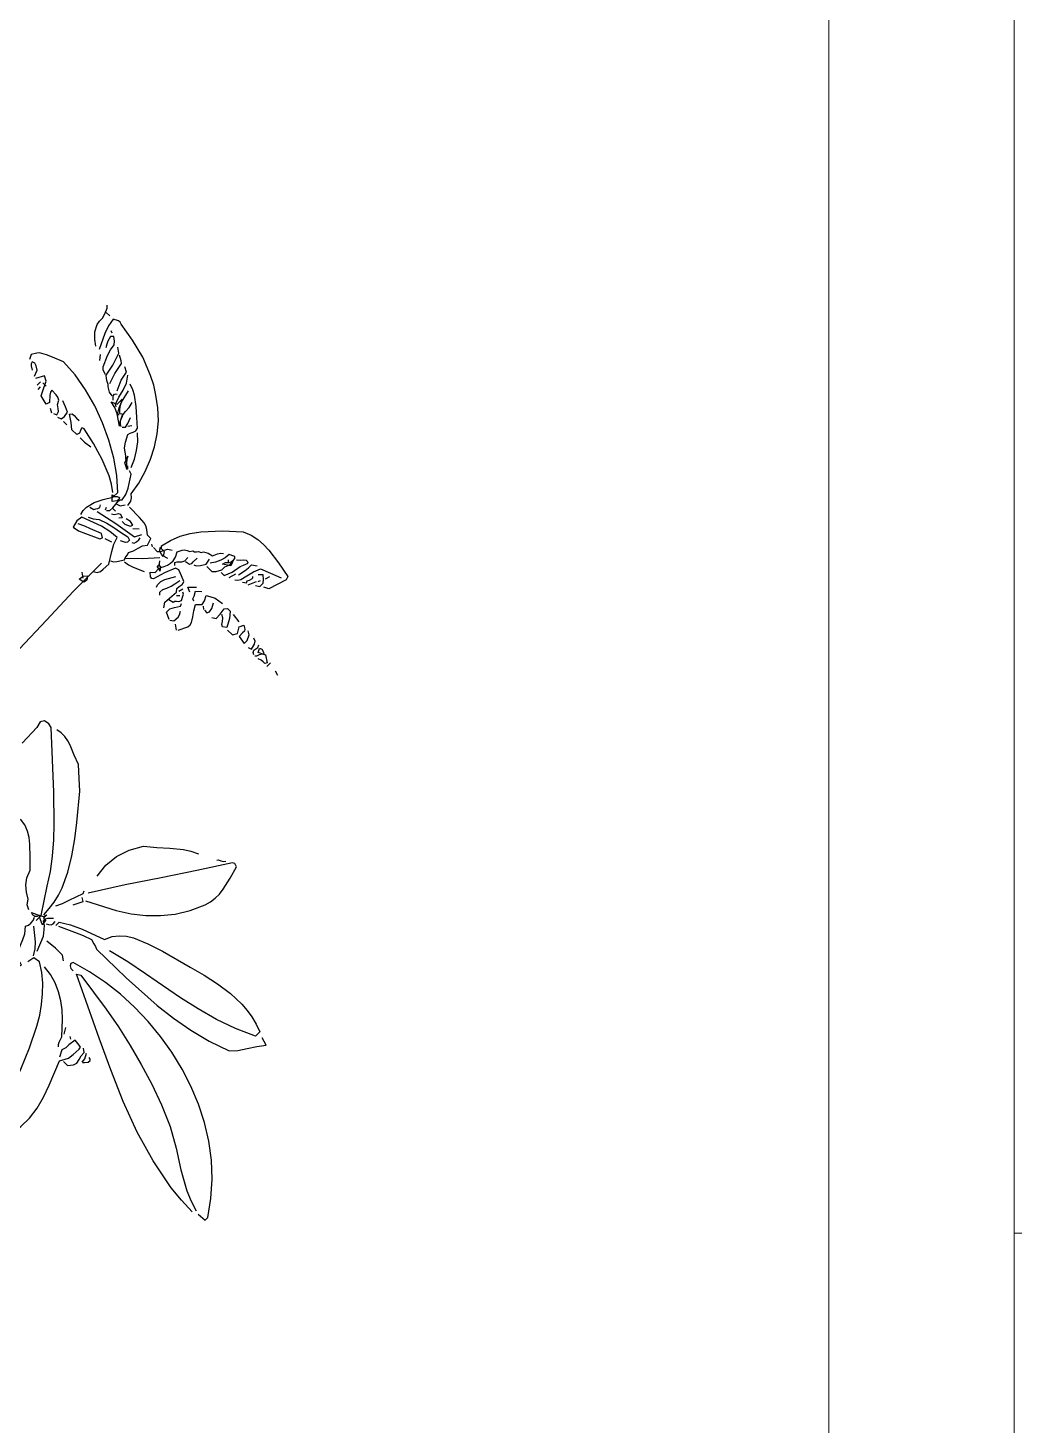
# Model space of a CAD drawing. Header units: inches. Extents: x 70 to 1974, y -315 to 363.
# Drawn here: x 908.467 to 908.999, y 212.662 to 213.416 of the extents above; entities that cross this region are included whole.
import ezdxf

# ---------------------------------------------------------------- set-up
doc = ezdxf.new("R2010")
doc.units = ezdxf.units.IN
doc.header["$MEASUREMENT"] = 0
doc.layers.add('DERAKHT', color=56, linetype='Continuous', lineweight=9)
doc.layers.add('PDF_stair-open-win', color=7, linetype='Continuous', true_color=0x6d6d6d)
doc.layers.add('Tree', color=91, linetype='Continuous')

# ---------------------------------------------------------------- blocks, each defined once
blk = doc.blocks.new('P057')
at = {"layer": 'Tree', "linetype": 'Continuous'}
for points in [[(-0.072, 0.9721), (-0.0774, 0.9762), (-0.0825, 0.9814), (-0.086, 0.9881), (-0.0869, 0.992), (-0.0869, 0.9961), (-0.0882, 1.0009), (-0.0904, 1.0064), (-0.0925, 1.0086)], [(-0.0882, 1.0029), (-0.0835, 1.0029)], [(0.0609, 0.8838), (0.0597, 0.8889), (0.058, 0.8918), (0.055, 0.8942), (0.0529, 0.9069), (0.0492, 0.9194), (0.0444, 0.9317), (0.0385, 0.9432), (0.0313, 0.9539), (0.0232, 0.9638), (0.0139, 0.9725), (0.0036, 0.9799), (-0.0047, 0.9852), (-0.0136, 0.9898), (-0.0318, 0.997), (-0.0507, 1.0019), (-0.0697, 1.0051), (-0.0716, 1.0057), (-0.0738, 1.0054), (-0.0789, 1.0029), (-0.0773, 0.9951), (-0.0745, 0.9871), (-0.0674, 0.9721)], [(-0.0697, 0.9926), (-0.072, 0.9936)], [(-0.0457, 0.9593), (-0.0502, 0.9606), (-0.0526, 0.9628), (-0.0574, 0.9738), (-0.0595, 0.9798), (-0.0604, 0.9858), (-0.0626, 0.9887), (-0.0664, 0.9914), (-0.0685, 0.9892), (-0.0671, 0.984), (-0.0659, 0.9811), (-0.0639, 0.9778)], [(-0.0261, 0.949), (-0.0305, 0.9498), (-0.0354, 0.9525), (-0.0368, 0.9542), (-0.0395, 0.9555), (-0.0422, 0.9573), (-0.0446, 0.9593), (-0.047, 0.9709), (-0.0514, 0.9833), (-0.056, 0.9868)], [(-0.0364, 0.9559), (-0.0398, 0.9664), (-0.0422, 0.9778), (-0.0444, 0.9796), (-0.0492, 0.9824)], [(-0.0261, 0.9559), (-0.0307, 0.9661), (-0.0329, 0.9754), (-0.0376, 0.9778)], [(-0.0158, 0.9443), (-0.0182, 0.9456), (-0.0207, 0.9529), (-0.0226, 0.9605), (-0.0251, 0.9677), (-0.0296, 0.9743)], [(-0.0594, 0.9651), (-0.0629, 0.9696)], [(0.0297, 0.9125), (0.0251, 0.9165), (0.0185, 0.9215), (0.0151, 0.926), (0.0116, 0.9331), (0.0123, 0.9357), (0.0136, 0.9383), (0.0145, 0.9413), (0.0139, 0.9443), (0.0058, 0.9512), (-0.0021, 0.9583), (-0.011, 0.965), (-0.0161, 0.9676), (-0.0217, 0.9696)], [(-0.0079, 0.94), (-0.0102, 0.941), (-0.0131, 0.9455), (-0.0155, 0.9512), (-0.0182, 0.9639)], [(-0.0227, 0.9468), (-0.0255, 0.9498), (-0.0258, 0.952), (-0.0252, 0.953), (-0.0239, 0.9536)], [(0.0001, 0.9331), (-0.0104, 0.94), (-0.0162, 0.9429), (-0.0227, 0.9443), (-0.0171, 0.9468), (-0.0171, 0.9536), (-0.0139, 0.948), (-0.0118, 0.9449), (-0.0089, 0.9421), (-0.0068, 0.9433), (-0.0049, 0.9415), (-0.0037, 0.9386), (-0.0024, 0.9354), (0.0001, 0.9331)], [(0.0014, 0.9341), (-0.0011, 0.9353), (-0.0033, 0.9375), (-0.0054, 0.9423), (-0.006, 0.9475), (-0.0063, 0.9529), (-0.0079, 0.9583)], [(0.0024, 0.9341), (0.0047, 0.9365), (0.0039, 0.9408), (0.0014, 0.9468)], [(0.1145, 0.877), (0.1123, 0.8792), (0.1145, 0.8892), (0.1184, 0.8988), (0.1235, 0.9078), (0.1296, 0.9163), (0.144, 0.9318), (0.1591, 0.9456), (0.1669, 0.9487), (0.1744, 0.9504), (0.1821, 0.951), (0.1897, 0.9507), (0.2051, 0.9485), (0.2209, 0.9456), (0.2221, 0.9421), (0.2164, 0.9238), (0.2118, 0.9215)], [(0.0344, 0.8449), (0.0332, 0.8495), (0.0331, 0.854), (0.0353, 0.8625), (0.0396, 0.8709), (0.0447, 0.8792), (0.0447, 0.886), (0.0322, 0.8969), (0.018, 0.9069), (0.0024, 0.916), (-0.0142, 0.9237), (-0.0315, 0.9301), (-0.0489, 0.9347), (-0.0664, 0.9378), (-0.0835, 0.9388), (-0.0944, 0.9344), (-0.1004, 0.932), (-0.1064, 0.9285), (-0.1082, 0.9263), (-0.111, 0.9215), (-0.1087, 0.917)], [(0.0058, 0.9388), (0.0082, 0.9421)], [(0.0367, 0.9125), (0.0331, 0.9206), (0.0287, 0.928), (0.0235, 0.9349), (0.0172, 0.941)], [(0.1866, 0.9067), (0.1888, 0.9084), (0.1904, 0.9109), (0.1922, 0.9176), (0.1939, 0.925), (0.1968, 0.9318), (0.2068, 0.9359), (0.2175, 0.94)], [(0.2071, 0.9285), (0.2084, 0.9331)], [(0.1578, 0.8963), (0.165, 0.8963), (0.1679, 0.8995), (0.1706, 0.9043), (0.1705, 0.9085), (0.1728, 0.9135), (0.1718, 0.9215), (0.1708, 0.9225), (0.1693, 0.9222), (0.165, 0.9203), (0.1645, 0.9152), (0.1632, 0.9103), (0.1609, 0.9055), (0.1578, 0.901)], [(0.1671, 0.909), (0.168, 0.9119), (0.1699, 0.9141), (0.1715, 0.9164), (0.1718, 0.9193), (0.1741, 0.9135), (0.1671, 0.909)], [(0.1718, 0.9021), (0.1763, 0.9021), (0.1795, 0.9099), (0.181, 0.9193), (0.1823, 0.9228), (0.1843, 0.9272), (0.1827, 0.928), (0.1814, 0.928), (0.1792, 0.9266), (0.177, 0.9238), (0.1741, 0.9215)], [(0.1856, 0.9125), (0.1872, 0.92), (0.1879, 0.9243), (0.1878, 0.9285), (0.1924, 0.9318)], [(0.1935, 0.91), (0.1968, 0.9125), (0.1959, 0.9144), (0.1968, 0.9165), (0.1978, 0.919), (0.1977, 0.9203), (0.1968, 0.9215)], [(0.2049, 0.917), (0.2084, 0.9193), (0.2084, 0.9238), (0.2064, 0.9267), (0.2028, 0.9296), (0.1993, 0.9261)], [(0.1993, 0.9125), (0.2028, 0.9203)], [(0.2038, 0.9215), (0.2049, 0.9238)], [(-0.0938, 0.909), (-0.096, 0.9147), (-0.0998, 0.9171), (-0.1026, 0.9181), (-0.1053, 0.917), (-0.1047, 0.9149), (-0.1033, 0.9136), (-0.0994, 0.9113)], [(-0.0547, 0.8963), (-0.0514, 0.8975), (-0.0526, 0.9008), (-0.055, 0.9029), (-0.0581, 0.9052), (-0.0604, 0.909), (-0.063, 0.9103), (-0.0658, 0.911), (-0.072, 0.9113), (-0.0715, 0.9087), (-0.0699, 0.9061), (-0.0651, 0.901), (-0.0664, 0.8975), (-0.0754, 0.8997), (-0.0784, 0.9053), (-0.0822, 0.9135), (-0.0869, 0.916), (-0.0915, 0.9078)], [(-0.0857, 0.9043), (-0.0857, 0.909)], [(-0.0835, 0.91), (-0.0789, 0.91)], [(-0.0822, 0.9021), (-0.0822, 0.9056)], [(-0.0492, 0.8963), (-0.0457, 0.8975), (-0.0448, 0.9016), (-0.0457, 0.9067), (-0.0509, 0.909), (-0.0571, 0.9113)], [(0.0414, 0.8825), (0.0347, 0.8873), (0.0271, 0.8915), (0.011, 0.8981), (-0.006, 0.903), (-0.0227, 0.9067), (-0.0243, 0.9062), (-0.0249, 0.9053), (-0.0242, 0.903), (-0.023, 0.9003), (-0.0239, 0.8975), (-0.0307, 0.8975), (-0.0361, 0.9021), (-0.0432, 0.9067), (-0.0416, 0.9088), (-0.0389, 0.9091), (-0.0354, 0.9088), (-0.032, 0.909)], [(0.0351, 0.9083), (0.0337, 0.909), (0.0289, 0.9113), (0.0264, 0.9181), (0.0279, 0.9151), (0.0302, 0.9126), (0.0351, 0.9083)], [(0.0357, 0.909), (0.0332, 0.9113)], [(0.0494, 0.8654), (0.0516, 0.8678), (0.0521, 0.8718), (0.0514, 0.8763), (0.0511, 0.8805), (0.0516, 0.8824), (0.0529, 0.8838), (0.0517, 0.8902), (0.0489, 0.8962), (0.0414, 0.9078), (0.0379, 0.909)], [(0.1568, 0.8379), (0.1535, 0.8425), (0.1545, 0.8575), (0.1523, 0.8603), (0.1526, 0.8633), (0.1533, 0.8667), (0.1532, 0.8683), (0.1523, 0.87), (0.1469, 0.8723), (0.1407, 0.8747), (0.1373, 0.8735), (0.133, 0.8625), (0.1295, 0.8507), (0.128, 0.8498), (0.1258, 0.8501), (0.1225, 0.8529), (0.126, 0.8563), (0.126, 0.861), (0.1267, 0.8638), (0.1283, 0.8668), (0.1298, 0.87), (0.1305, 0.8735), (0.1305, 0.877), (0.1296, 0.8811), (0.127, 0.886), (0.1295, 0.8907), (0.1307, 0.8925), (0.133, 0.8937), (0.1357, 0.895), (0.1373, 0.8975), (0.1392, 0.8981), (0.1404, 0.8994), (0.1417, 0.901), (0.1442, 0.9021), (0.1453, 0.9043), (0.1496, 0.9065), (0.1545, 0.9078), (0.1565, 0.9123), (0.1581, 0.9149), (0.1603, 0.917)], [(0.1706, 0.9135), (0.1685, 0.916)], [(0.181, 0.9043), (0.1831, 0.9113)], [(-0.056, 0.8953), (-0.0604, 0.8975)], [(-0.0422, 0.8975), (-0.0376, 0.8975)], [(-0.0193, 0.8975), (-0.0133, 0.8976), (-0.0056, 0.8988)], [(0.1397, 0.885), (0.1442, 0.886), (0.1453, 0.888), (0.1452, 0.8902), (0.1453, 0.8953)], [(0.1477, 0.8885), (0.15, 0.8895), (0.1529, 0.8927), (0.1557, 0.8975), (0.1545, 0.9032)], [(0.0472, 0.8757), (0.0425, 0.8803), (0.0444, 0.8802), (0.0456, 0.8812), (0.0469, 0.8827), (0.0494, 0.8838), (0.0504, 0.8819), (0.05, 0.8798), (0.0472, 0.8757)], [(0.0516, 0.877), (0.0555, 0.8782), (0.0585, 0.8825)], [(0.087, 0.8334), (0.0899, 0.8348), (0.092, 0.8373), (0.096, 0.8438), (0.0952, 0.8456), (0.095, 0.8473), (0.0949, 0.8494), (0.0939, 0.8517), (0.0963, 0.8563), (0.0975, 0.8613), (0.0989, 0.8661), (0.102, 0.87), (0.0995, 0.877), (0.095, 0.877), (0.0905, 0.8803), (0.0873, 0.8821), (0.0841, 0.8831), (0.0771, 0.8837), (0.0632, 0.8838)], [(0.1077, 0.8723), (0.1132, 0.8723), (0.1157, 0.8748), (0.117, 0.8782), (0.1189, 0.8814), (0.1225, 0.8838)], [(0.135, 0.8747), (0.1328, 0.877), (0.134, 0.879), (0.1356, 0.8805), (0.1373, 0.8822), (0.1385, 0.885), (0.1385, 0.8895)], [(0.1821, 0.8324), (0.1866, 0.8414), (0.1866, 0.8443), (0.186, 0.8469), (0.1831, 0.8518), (0.1795, 0.8566), (0.1763, 0.862), (0.181, 0.8667), (0.1801, 0.8707), (0.1775, 0.8757), (0.1807, 0.8777), (0.1856, 0.8803), (0.1946, 0.8815)], [(0.1968, 0.8643), (0.2003, 0.8667), (0.2002, 0.8725), (0.1993, 0.8792), (0.2015, 0.8815), (0.2049, 0.8815), (0.2096, 0.876), (0.2141, 0.8678), (0.2106, 0.8654), (0.2086, 0.8665), (0.2068, 0.869), (0.2048, 0.8718), (0.2015, 0.8735)], [(0.2186, 0.8803), (0.2096, 0.8815)], [(0.2164, 0.8667), (0.2233, 0.8667), (0.2256, 0.8713), (0.2221, 0.877), (0.2243, 0.8815), (0.2278, 0.8792), (0.2289, 0.8774), (0.2288, 0.8751), (0.2289, 0.87), (0.2371, 0.8688), (0.2372, 0.8731), (0.2346, 0.8782), (0.2313, 0.8803)], [(0.2428, 0.8688), (0.2461, 0.87), (0.2449, 0.8755), (0.2432, 0.878), (0.2404, 0.8792)], [(0.2518, 0.8678), (0.2496, 0.8688), (0.2484, 0.8709), (0.249, 0.8731), (0.2496, 0.8755), (0.2484, 0.8782)], [(0.0357, 0.8563), (0.0401, 0.8575), (0.0408, 0.8593), (0.042, 0.861), (0.0425, 0.863), (0.0414, 0.8654)], [(0.0436, 0.8585), (0.0649, 0.863), (0.087, 0.8667), (0.0905, 0.8735)], [(0.0482, 0.8654), (0.0472, 0.8678)], [(0.0516, 0.8713), (0.0562, 0.8713)], [(0.055, 0.8667), (0.0575, 0.868), (0.059, 0.8706), (0.0598, 0.8718), (0.0612, 0.8725), (0.0629, 0.8723), (0.0654, 0.8713), (0.0632, 0.8688)], [(0.0678, 0.8688), (0.0718, 0.8688), (0.0767, 0.8713), (0.0779, 0.8735), (0.0737, 0.8744), (0.0689, 0.8735)], [(0.0802, 0.8713), (0.0848, 0.8757)], [(0.0892, 0.861), (0.0912, 0.8622), (0.0921, 0.8646), (0.0923, 0.8677), (0.0917, 0.87)], [(0.096, 0.846), (0.1077, 0.8572), (0.1192, 0.87)], [(0.1064, 0.8723), (0.1042, 0.8735)], [(0.1206, 0.8728), (0.1179, 0.8735), (0.1147, 0.8744), (0.1123, 0.877), (0.1179, 0.877), (0.1206, 0.8728)], [(0.1202, 0.8735), (0.1248, 0.8747)], [(0.1248, 0.8632), (0.1213, 0.8678)], [(0.1285, 0.8604), (0.1272, 0.8613), (0.1235, 0.862), (0.1235, 0.8643), (0.1261, 0.8636), (0.1276, 0.8617), (0.1285, 0.8604)], [(0.1373, 0.8472), (0.1363, 0.8495), (0.1363, 0.8539), (0.1379, 0.8582), (0.1432, 0.8678)], [(0.1453, 0.8438), (0.1432, 0.846), (0.1434, 0.8497), (0.145, 0.8536), (0.1468, 0.8578), (0.1477, 0.862), (0.1488, 0.8678)], [(0.1557, 0.8597), (0.1568, 0.8643)], [(0.1638, 0.8667), (0.1591, 0.8688), (0.165, 0.8747)], [(0.1728, 0.8632), (0.1706, 0.8643), (0.1698, 0.867), (0.1671, 0.8713), (0.1718, 0.8757)], [(0.1856, 0.8643), (0.1831, 0.8667)], [(0.1866, 0.8643), (0.19, 0.8643), (0.1913, 0.8667), (0.1904, 0.8707), (0.1878, 0.8757)], [(0.2531, 0.8723), (0.2515, 0.876), (0.2522, 0.8767), (0.2534, 0.877), (0.2566, 0.8763), (0.2586, 0.8747), (0.2531, 0.8723)], [(0.2531, 0.8678), (0.2544, 0.8691), (0.2555, 0.8718), (0.2571, 0.8745), (0.2599, 0.8757), (0.2667, 0.8713), (0.2653, 0.8693), (0.2631, 0.8691), (0.2605, 0.8691), (0.2577, 0.8678)], [(0.2689, 0.8688), (0.2689, 0.8735)], [(0.2829, 0.87), (0.2782, 0.8713)], [(0.0824, 0.8139), (0.0859, 0.8161), (0.0876, 0.8191), (0.0879, 0.8226), (0.0882, 0.8299), (0.0815, 0.8408), (0.078, 0.8473), (0.0755, 0.8542), (0.0662, 0.8533), (0.0568, 0.8511), (0.0367, 0.8438), (0.0361, 0.8379), (0.0379, 0.831), (0.0441, 0.8322), (0.0507, 0.835), (0.0644, 0.8414), (0.0654, 0.8438), (0.0619, 0.846), (0.051, 0.8418), (0.0452, 0.8396), (0.039, 0.8367)], [(0.0414, 0.8482), (0.0459, 0.8504), (0.0507, 0.8542), (0.0584, 0.8572), (0.0661, 0.8588), (0.0741, 0.8601), (0.0824, 0.862), (0.0859, 0.861), (0.086, 0.8582), (0.0847, 0.8566), (0.0802, 0.8542)], [(0.1545, 0.8472), (0.1591, 0.8482), (0.1597, 0.8501), (0.161, 0.8513), (0.1626, 0.8527), (0.1638, 0.8552), (0.1619, 0.8591), (0.1607, 0.8609), (0.1591, 0.862)], [(0.1568, 0.8552), (0.1591, 0.8575)], [(0.1685, 0.8334), (0.1615, 0.8367), (0.1615, 0.8414), (0.1639, 0.8456), (0.1671, 0.8507), (0.166, 0.8529)], [(0.0678, 0.8449), (0.0745, 0.8472)], [(0.0974, 0.8425), (0.1023, 0.8431), (0.1072, 0.8447), (0.1179, 0.8495)], [(0.1695, 0.8334), (0.1728, 0.8357), (0.1731, 0.8411), (0.1725, 0.844), (0.1706, 0.8472)], [(0.0654, 0.5746), (0.0703, 0.5895), (0.0735, 0.6051), (0.0755, 0.6208), (0.0767, 0.6364), (0.0782, 0.6381), (0.0805, 0.6394), (0.0859, 0.6423), (0.087, 0.6457), (0.0862, 0.6477), (0.0841, 0.6491), (0.0818, 0.6506), (0.0802, 0.6525), (0.0802, 0.6612), (0.0811, 0.6657), (0.0835, 0.6707), (0.0847, 0.6897), (0.085, 0.7091), (0.0838, 0.7477), (0.0824, 0.7866), (0.0824, 0.8254)], [(0.181, 0.831), (0.1763, 0.8345)], [(0.0802, 0.8024), (0.0755, 0.8059)], [(0.0779, 0.7989), (0.0787, 0.8039), (0.0814, 0.8071), (0.0834, 0.8046), (0.0841, 0.803), (0.0835, 0.8002), (0.0779, 0.7989)], [(0.3057, 0.5802), (0.3338, 0.5948), (0.3463, 0.6029), (0.3576, 0.6118), (0.3679, 0.6218), (0.3771, 0.6332), (0.385, 0.646), (0.3915, 0.6605), (0.3932, 0.6662), (0.394, 0.672), (0.394, 0.6779), (0.3931, 0.684), (0.3903, 0.6963), (0.3868, 0.7085), (0.3835, 0.7098), (0.3813, 0.7085), (0.362, 0.6784), (0.3422, 0.6487), (0.3221, 0.6186), (0.3022, 0.5871)], [(0.3687, 0.6995), (0.3695, 0.7008), (0.3717, 0.7018), (0.3741, 0.7031), (0.3756, 0.7051)], [(0.2967, 0.6055), (0.295, 0.6188), (0.2964, 0.6323), (0.3008, 0.6457), (0.3079, 0.6582), (0.3182, 0.6665), (0.3277, 0.6752), (0.3381, 0.6838), (0.3444, 0.6878), (0.3515, 0.6913)], [(0.2851, 0.5322), (0.2851, 0.5391), (0.2689, 0.5638), (0.2608, 0.5762), (0.2518, 0.5884), (0.2413, 0.6006), (0.2305, 0.6119), (0.2083, 0.6334), (0.1615, 0.6766), (0.1573, 0.6774), (0.1523, 0.6766), (0.15, 0.6731), (0.1517, 0.6667), (0.152, 0.6599), (0.1523, 0.6457)], [(0.2864, 0.5416), (0.2859, 0.5497), (0.2848, 0.5575), (0.2829, 0.5654), (0.2803, 0.573), (0.2736, 0.5879), (0.265, 0.602), (0.2554, 0.6157), (0.2452, 0.6286), (0.2256, 0.6525), (0.2163, 0.6606), (0.2061, 0.6698), (0.1967, 0.6733), (0.1871, 0.6774), (0.1823, 0.679), (0.1773, 0.6798), (0.1722, 0.68), (0.1671, 0.6788)], [(0.3022, 0.5426), (0.3022, 0.5471), (0.312, 0.5532), (0.3229, 0.5581), (0.3457, 0.5666), (0.3489, 0.5737), (0.3533, 0.5794), (0.3585, 0.584), (0.3646, 0.5876), (0.3787, 0.5936), (0.394, 0.5987), (0.4242, 0.6067), (0.4395, 0.6109), (0.4549, 0.6143), (0.4705, 0.6164), (0.486, 0.6169), (0.4939, 0.6163), (0.5017, 0.615), (0.5097, 0.6131), (0.5176, 0.6102), (0.5176, 0.6044), (0.4985, 0.5956), (0.4789, 0.5888), (0.459, 0.5834), (0.4388, 0.5789), (0.398, 0.5712), (0.3775, 0.5671), (0.3572, 0.5621)], [(0.3045, 0.5437), (0.3198, 0.5506), (0.3281, 0.5543), (0.3367, 0.5574), (0.3413, 0.5561), (0.3442, 0.5554), (0.3469, 0.5541), (0.3874, 0.5549), (0.4279, 0.5573), (0.4482, 0.5597), (0.4686, 0.5635), (0.4889, 0.5687), (0.5094, 0.5759), (0.5151, 0.5821), (0.5203, 0.5898), (0.5256, 0.598), (0.5312, 0.6055), (0.5232, 0.6077)], [(0.2724, 0.5346), (0.2679, 0.5369), (0.2646, 0.5416), (0.2586, 0.5452), (0.2532, 0.5497), (0.2489, 0.5555), (0.2461, 0.5631), (0.2374, 0.5718), (0.2279, 0.5808), (0.2227, 0.5849), (0.217, 0.5882), (0.2108, 0.5906), (0.2038, 0.5917)], [(0.2886, 0.5562), (0.2915, 0.5625), (0.2938, 0.5692), (0.2989, 0.5837), (0.2977, 0.5862)], [(0.3, 0.5689), (0.3045, 0.578), (0.3011, 0.5802)], [(0.2925, 0.5337), (0.2902, 0.5346), (0.2867, 0.536), (0.2839, 0.5381), (0.2829, 0.5357), (0.2813, 0.5341), (0.279, 0.5337), (0.2761, 0.5346), (0.2813, 0.537), (0.2874, 0.5402), (0.2886, 0.5437), (0.2886, 0.5391), (0.2906, 0.5392), (0.2916, 0.5386), (0.2919, 0.5366), (0.292, 0.534), (0.2925, 0.5337)], [(0.3069, 0.5116), (0.3011, 0.5266), (0.2968, 0.5317), (0.2945, 0.5346), (0.2907, 0.5369), (0.2903, 0.5398), (0.2915, 0.5418), (0.2954, 0.5459)], [(0.2942, 0.5369), (0.2965, 0.5381), (0.2983, 0.5397), (0.2992, 0.5418), (0.2989, 0.5449)], [(0.6012, 0.4409), (0.6103, 0.4418), (0.6103, 0.4453), (0.5993, 0.4607), (0.5868, 0.4748), (0.573, 0.4876), (0.558, 0.4988), (0.542, 0.5088), (0.5251, 0.5174), (0.5075, 0.5247), (0.4894, 0.5305), (0.4707, 0.535), (0.4518, 0.5382), (0.4328, 0.54), (0.4136, 0.5404), (0.3947, 0.5395), (0.3761, 0.5373), (0.3578, 0.5337), (0.34, 0.5288), (0.339, 0.5263), (0.34, 0.5243), (0.3425, 0.5231), (0.3457, 0.5231)], [(0.3022, 0.4843), (0.3057, 0.4911), (0.3029, 0.492), (0.3002, 0.492), (0.2976, 0.4924), (0.2954, 0.4944), (0.2913, 0.5043), (0.2891, 0.5097), (0.2864, 0.5151), (0.2817, 0.5209), (0.283, 0.5237), (0.2833, 0.5267), (0.283, 0.5301), (0.2817, 0.5334)], [(0.3079, 0.5059), (0.3041, 0.512), (0.2995, 0.5171), (0.2874, 0.5266)], [(0.332, 0.5231), (0.3275, 0.5266), (0.3176, 0.5264), (0.3069, 0.5253)], [(0.5954, 0.4385), (0.5798, 0.4391), (0.5642, 0.4406), (0.533, 0.4466), (0.502, 0.4556), (0.4712, 0.4671), (0.4405, 0.4803), (0.4103, 0.4944), (0.3503, 0.5231), (0.3538, 0.5253), (0.3953, 0.5193), (0.4161, 0.5155), (0.437, 0.5109), (0.4579, 0.5053), (0.479, 0.4989), (0.5001, 0.4913), (0.521, 0.4821), (0.5401, 0.4715), (0.5584, 0.4598), (0.5773, 0.4492), (0.5874, 0.445), (0.5977, 0.4418)], [(0.3975, 0.3377), (0.4008, 0.3424), (0.4018, 0.3549), (0.3858, 0.3967), (0.3777, 0.4184), (0.3688, 0.4395), (0.3588, 0.4595), (0.3533, 0.4689), (0.347, 0.4777), (0.3403, 0.4859), (0.333, 0.4934), (0.3249, 0.5001), (0.316, 0.5059), (0.3092, 0.5048), (0.3079, 0.4979)], [(0.3882, 0.4603), (0.3866, 0.4617), (0.3854, 0.4639), (0.3835, 0.4693), (0.372, 0.4821), (0.3652, 0.4882), (0.3579, 0.4936), (0.3501, 0.4984), (0.3415, 0.5021), (0.3325, 0.5048), (0.3229, 0.5059)], [(0.3835, 0.4728), (0.38, 0.4786)], [(0.3915, 0.4739), (0.3893, 0.4753)], [(0.4018, 0.347), (0.4041, 0.3483), (0.4059, 0.3505), (0.41, 0.3549), (0.4151, 0.3666), (0.4174, 0.3786), (0.4175, 0.3906), (0.4158, 0.4027), (0.4127, 0.4149), (0.4085, 0.427), (0.3985, 0.4511), (0.4031, 0.4591), (0.4037, 0.4651), (0.4043, 0.4728), (0.4036, 0.4751), (0.4014, 0.4758), (0.395, 0.4763), (0.394, 0.4687), (0.3938, 0.4645), (0.3928, 0.4603), (0.3961, 0.4534)], [(0.4018, 0.4534), (0.4076, 0.4534), (0.4111, 0.4581), (0.4123, 0.4616), (0.4114, 0.4655), (0.4101, 0.4697), (0.41, 0.4739), (0.4065, 0.4763)], [(0.4146, 0.4659), (0.4151, 0.4678), (0.4148, 0.4702), (0.4121, 0.4753)], [(0.4156, 0.4659), (0.4172, 0.4673), (0.4193, 0.47), (0.4197, 0.4726), (0.4188, 0.4737), (0.4168, 0.4739)]]:
    blk.add_lwpolyline(points, dxfattribs=at)

msp = doc.modelspace()

# ---------------------------------------------------------------- linework, layer by layer
at = {"layer": 'PDF_stair-open-win', "lineweight": 9}
for points in [[(908.99894, 210.42026), (907.8106, 210.42026), (907.82232, 218.41179), (908.99894, 218.41179)], [(908.89894, 210.52026), (907.91072, 210.52026), (907.92219, 218.31179), (908.89894, 218.31179)], [(909.99894, 214.06566), (908.99894, 214.06566), (908.99894, 212.76566), (909.99894, 212.76566)]]:
    msp.add_lwpolyline(points, close=True, dxfattribs=at)

# ---------------------------------------------------------------- block references
at = {"layer": 'DERAKHT', "xscale": 0.5496747334239239, "yscale": 0.5496747334239239, "zscale": 0.5496747334239239, "rotation": 315.0000000000002}
msp.add_blockref('P057', (908.15368, 212.83818), dxfattribs=at)

doc.saveas('drawing.dxf')
